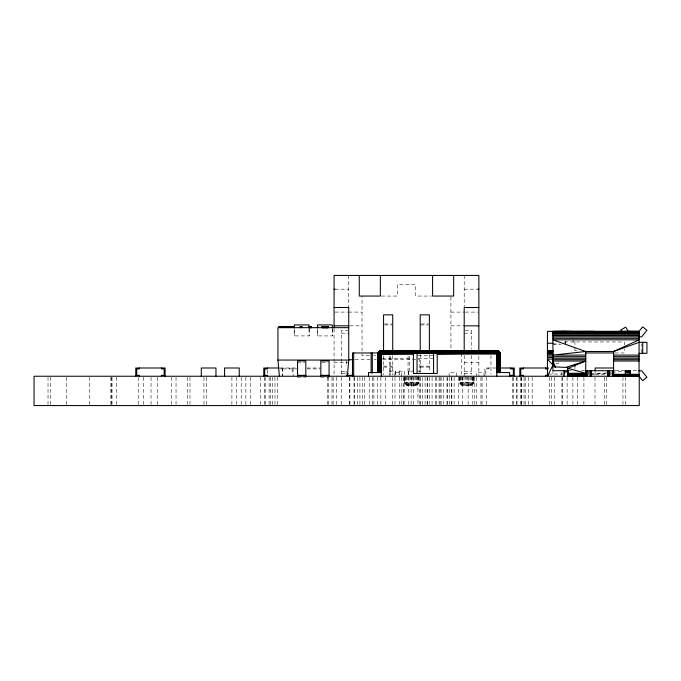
<?xml version="1.0" encoding="UTF-8"?>
<svg xmlns="http://www.w3.org/2000/svg" width="681" height="681" viewBox="0 0 681 681"><rect width="100%" height="100%" fill="white"/><g stroke="black" fill="none" stroke-linecap="round" stroke-linejoin="round"><path stroke-width="0.51" stroke-dasharray="3.4 2.55" d="M630.512 370.745L630.538 374.405L630.487 370.745M641.655 352.332L641.655 344.331M565.749 341.121L565.741 343.198L562.991 341.862M412.363 385.403L412.839 376.235M467.345 385.403L467.821 376.235M562.089 371.843L560.974 375.929M413.137 385.403L414.074 382.654L414.074 376.235M468.119 385.403L469.056 382.654L469.056 376.235M413.861 385.403L415.231 382.654L415.231 376.235M468.843 385.403L470.213 382.654L470.213 376.235M414.508 385.403L416.278 382.654L416.278 376.235M469.498 385.403L471.261 382.654L471.261 376.235M415.078 385.403L417.181 382.654L417.181 376.235M470.06 385.403L472.163 382.654L472.163 376.235M415.538 385.403L417.913 382.654M470.52 385.403L472.895 382.654L472.895 376.235M627.797 372.575L627.797 370.745L624.409 374.405L628.035 370.745L628.035 372.575M415.87 385.403L418.457 382.654L418.457 376.235M470.852 385.403L473.44 382.654L473.44 376.235M416.082 385.403L418.789 382.654M471.065 385.403L473.772 382.654L473.772 376.235M418.789 376.235L418.9 382.654L416.151 385.403L406.983 385.403L404.233 382.654L404.233 376.235M473.882 382.654L471.133 385.403L461.965 385.403L459.215 382.654L473.882 382.654L473.882 376.235M555.798 364.046L559.62 362.632M606.933 372.899L592.334 374.405L606.822 374.405M607.98 372.788L611.104 372.464M612.151 372.354L627.797 370.745M334.992 289.178L348.74 289.178M464.204 289.178L478.862 289.178M381.411 296.056L397.304 296.056L397.304 284.598L415.631 284.598L415.631 296.056L431.533 296.056M334.992 312.094L347.685 312.094M348.74 312.094L362.028 312.094M450.916 312.094L464.204 312.094M465.259 312.094L477.951 312.094M384.578 324.003L391.703 324.003M421.233 324.003L428.366 324.003M384.578 324.922L392.724 324.922M420.22 324.922L428.366 324.922M349.762 325.841L362.028 325.841M450.916 325.841L464.204 325.841M348.74 330.421L341.411 330.421L341.411 374.124M465.251 330.421L471.533 330.421L471.533 349.123M341.411 333.171L348.74 333.171M464.204 333.171L471.533 333.171M552.929 343.905L559.254 343.896M552.929 344.62L561.05 344.62M574.926 350.766L577.003 350.766M614.934 352.962L624.409 352.962L624.409 348.927M369.434 355.618L362.028 355.618L362.028 296.056M373.665 355.618L375.784 355.618M418.108 355.618L436.104 355.618M382.152 358.274L411.758 358.274M418.1 358.274L432.903 358.274M355.039 359.747L369.911 359.747M374.167 359.747L376.287 359.747M382.662 359.747L419.854 359.747L419.854 372.209M334.073 362.496L348.74 362.496M464.204 362.496L478.862 362.496M297.554 362.803L304.773 362.803M321.858 362.803L328.046 362.803M383.565 366.157L392.724 366.157M420.22 366.157L429.379 366.157M383.565 367.076L392.724 367.076M420.22 367.076L429.379 367.076M280.019 367.995L297.418 367.995M307.08 367.995L320.7 367.995M495.913 367.995L484.915 367.995L484.915 376.235M280.206 368.906L282.3 368.906M282.76 368.906L297.418 368.906M307.08 368.906L319.653 368.906M569.001 370.745L571.095 370.745M581.446 370.745L584.69 370.745M615.258 370.745L638.003 370.745M413.861 371.111L408.251 371.111L408.251 374.771M417.521 371.111L423.02 371.111M341.411 371.46L346.646 371.46M464.204 371.46L471.533 371.46M346.535 371.656L346.084 371.656L346.084 375.325M419.854 371.656L420.305 371.656M341.411 373.486L348.74 373.486M464.204 373.486L471.533 373.486M590.572 373.486L613.487 373.486M548.35 374.039L564.66 374.039M588.631 374.405L589.167 374.405M607.852 374.405L610.959 374.405M297.554 377.155L305.803 377.155M320.828 377.155L329.076 377.155M404.233 382.654L418.9 382.654M627.499 370.745L630.078 372.575M630.104 372.575L627.559 370.745L627.499 374.405M462.033 385.403L459.326 382.654L459.326 376.235M407.051 385.403L404.344 382.654L404.344 376.235M462.246 385.403L459.658 382.654L459.658 376.235M407.264 385.403L404.676 382.654L404.676 376.235M462.578 385.403L460.203 382.654L460.203 376.235M407.596 385.403L405.221 382.654L405.221 376.235M463.037 385.403L460.935 382.654L460.935 376.235M408.055 385.403L405.953 382.654L405.953 376.235M463.608 385.403L461.837 382.654L461.837 376.235M408.617 385.403L406.855 382.654L406.855 376.235M464.255 385.403L462.884 382.654L462.884 376.235M409.272 385.403L407.902 382.654L407.902 376.235M464.978 385.403L464.042 382.654L464.042 376.235M409.996 385.403L409.06 382.654L409.06 376.235M465.753 385.403L465.276 376.235M410.771 385.403L410.294 376.235M630.342 370.745L630.402 374.405M630.206 374.405L630.172 370.745L630.087 374.405M629.934 370.745L629.942 374.405M629.772 370.745L629.772 372.575M629.602 370.745L629.602 372.575M629.516 370.745L629.516 372.575M629.201 370.745L629.201 374.405M628.759 370.745L628.844 372.575M628.452 370.745L628.452 374.405M628.291 370.745L628.291 372.575M627.141 370.745L627.141 374.405M627.022 370.745L627.022 372.575M626.75 370.745L626.75 372.575M626.571 370.745L626.571 372.575M626.392 370.745L626.392 372.575M626.077 370.745L626.162 372.575M625.822 370.745L625.805 374.405M625.66 370.745L625.618 374.405M625.516 374.405L625.49 370.745L625.43 374.405M625.328 370.745L625.286 374.405M625.269 377.283L625.269 405.561M625.158 370.745L625.056 372.575M624.409 344.969L624.409 341.964L563.928 341.964L563.928 340.5M622.945 377.283L622.945 405.561M606.643 377.283L606.643 405.561M604.319 377.283L604.319 405.561M595.151 371.656L595.151 373.486M595.007 377.283L595.007 405.561M589.048 371.656L589.048 374.405M588.69 370.745L588.69 374.405M583.906 377.283L583.906 405.561M577.539 377.283L577.539 405.561M574.926 341.147L574.926 351.966M574.926 366.438L574.926 368.787M573.087 339.623L573.087 341.964M572.891 377.283L572.891 405.561M567.128 377.283L567.128 405.561M565.741 341.394L565.69 343.326M565.596 341.641L565.596 343.445M565.332 340.96L565.332 342.756M562.421 377.283L562.421 405.561M561.91 377.283L561.91 405.561M554.283 377.283L554.283 405.561M552.929 370.651L552.929 374.039M551.55 377.283L551.55 405.561M549.627 377.283L549.627 405.561M532.159 377.283L532.159 405.561M528.677 377.283L528.677 405.561M525.179 377.283L525.179 404.514M524.029 377.283L524.029 405.561M521.697 377.283L521.697 405.561M521.237 377.283L521.237 405.561M520.522 377.283L520.522 405.561M517.041 377.283L517.041 405.561M516.581 377.283L516.581 405.561M513.542 377.283L513.542 405.561M512.384 377.283L512.384 405.561M490.958 355.414L490.958 374.158M488.583 367.995L488.583 368.906L485.834 368.906L485.834 374.405M486.711 377.283L486.711 405.561M483.961 376.235L483.961 372.575L476.632 372.575L476.632 376.235M482.054 377.283L482.054 405.561M480.956 377.283L480.956 405.561M478.862 356.206L478.862 376.235M476.3 377.283L476.3 405.561M474.793 377.283L474.793 405.561M472.801 377.283L472.801 405.561M471.533 355.508L471.533 374.124M468.145 377.283L468.145 405.561M466.553 376.235L466.553 385.403M464.204 275.439L464.204 306.884M464.204 355.508L464.204 376.235M462.331 377.283L462.331 405.561M461.641 353.328L461.641 374.158M458.304 377.283L458.304 405.561M456.466 376.235L456.466 372.575L449.137 372.575L449.137 376.235M454.125 377.283L454.125 405.561M451.852 377.283L451.852 405.561M451.682 377.283L451.682 405.561M450.916 297.061L450.916 349.242M449.469 377.283L449.469 405.561M447.196 377.283L447.196 405.561M447.034 377.283L447.034 405.561M443.714 377.283L443.714 405.561M441.092 377.283L441.092 405.561M440.045 377.283L440.045 405.561M439.058 377.283L439.058 405.561M436.436 377.283L436.436 405.561M435.389 377.283L435.389 405.561M432.077 377.283L432.077 405.561M429.745 377.283L429.745 405.561M429.379 354.529L429.379 371.656M427.421 377.283L427.421 405.561M427.123 377.283L427.123 405.561M425.089 377.283L425.089 405.561M422.467 377.283L422.467 405.561M420.441 377.283L420.441 405.561M420.22 354.529L420.22 372.635M419.811 377.283L419.811 405.561M417.913 376.235L417.964 405.561M413.307 377.283L413.307 405.561M411.562 376.235L411.562 385.403M411.128 377.283L411.128 405.561M409.238 356.137L409.238 374.124M408.796 377.283L408.796 405.561M408.362 371.111L408.362 376.235M408.047 356.137L408.047 374.124M404.582 374.771L404.693 371.111L399.083 371.111L399.083 374.771M404.139 377.283L404.139 405.561M403.322 377.283L403.322 405.561M401.816 377.283L401.816 405.561M401.484 376.235L401.484 372.575L394.154 372.575L394.154 376.235M399.636 377.283L399.636 405.561M399.194 371.111L399.194 376.235M395.533 374.771L395.533 371.111L389.924 371.111L389.924 376.235M395.423 371.111L395.423 374.771M394.98 377.283L394.98 405.561M392.724 355.584L392.724 374.89M392.503 377.283L392.503 405.561M390.622 356.137L390.622 374.124M390.034 371.111L390.034 376.235M389.43 356.137L389.43 374.124M385.523 377.283L385.523 405.561M383.565 355.584L383.565 374.89M380.866 377.283L380.866 405.561M377.368 377.283L377.368 405.561M373.886 377.283L373.886 405.561M372.711 377.283L372.711 405.561M369.23 377.283L369.23 405.561M364.573 377.283L364.573 405.561M362.249 377.283L362.249 405.561M359.917 377.283L359.917 405.561M357.593 377.283L357.593 405.561M354.546 377.283L354.546 405.561M354.035 377.283L354.035 405.561M349.889 377.283L349.889 405.561M349.379 377.283L349.379 405.561M348.74 275.439L348.74 306.884M346.535 360.785L346.535 365.978M341.3 377.283L341.3 405.561M336.644 377.283L336.644 405.561M334.073 328.983L334.073 374.141M333.145 377.283L333.145 405.561M332.49 328.702L332.49 335.92L317.414 335.92L317.414 328.702M332.285 328.923L332.285 335.92M331.987 377.283L331.987 405.561M328.489 377.283L328.489 405.561M327.331 377.283L327.331 405.561M317.627 328.923L317.627 335.92M309.242 328.702L309.242 335.92L294.166 335.92L294.166 328.702M309.038 328.923L309.038 335.92M294.371 328.923L294.371 335.92M293.111 367.995L293.111 376.235M292.2 368.906L292.2 374.405M289.451 367.995L289.451 368.906M282.76 367.995L282.76 376.235M282.3 367.995L282.3 376.235M277.295 377.283L277.295 405.561M274.971 377.283L274.971 405.561M272.638 377.283L272.638 405.561M270.314 377.283L270.314 405.561M269.14 377.283L269.14 405.561M267.642 370.055L267.642 376.235M265.198 377.283L265.198 405.561M264.483 377.283L264.483 405.561M260.542 377.283L260.542 405.561M250.523 377.283L250.523 405.561M245.867 377.283L245.867 405.561M241.21 377.283L241.21 405.561M236.554 377.283L236.554 405.561M231.898 377.283L231.898 405.561M206.292 377.283L206.292 405.561M203.968 377.283L203.968 405.561M189.999 377.283L189.999 405.561M187.675 377.283L187.675 405.561M176.038 377.283L176.038 405.561M171.382 377.283L171.382 405.561M157.413 377.283L157.413 405.561M151.037 377.283L151.037 405.561M143.453 377.283L143.453 405.561M138.209 377.283L138.209 405.561M116.672 377.283L116.672 405.561M112.016 377.283L112.016 405.561M111.395 377.283L111.395 405.561M110.858 377.283L110.858 405.561M89.398 377.283L89.398 405.561M66.636 377.283L66.636 405.561M50.343 377.283L50.343 405.561M48.019 377.283L48.019 405.561"/><path stroke-width="1.02" d="M377.708 372.575L377.708 353.669L378.789 351.6L381.326 350.579L497.36 350.621L499.386 351.651L500.407 353.669L500.458 372.575L500.254 353.737L500.033 352.758L499.096 352.571L496.789 353.116L377.861 353.737L377.657 372.575L377.725 353.779L379.419 351.302L498.305 351.268L499.752 352.094L496.789 350.579L380.143 350.792L378.389 353.677L378.057 372.575L378.049 354.248L379.206 351.26M377.836 372.575L377.861 353.737M378.057 372.575L378.057 354.248M379.172 372.575L379.206 353.677L379.938 351.677L381.326 350.681L380.756 350.621M379.657 372.575L379.657 354.248L380.151 352.188L381.326 350.962L498.347 351.013L499.871 352.273L500.458 354.248L500.407 372.575L500.424 353.839L499.003 351.677L496.789 352.12L381.326 352.12L379.504 351.643L378.347 352.12L377.657 354.248L413.401 354.248M380.194 372.575L380.194 354.248L381.326 351.473L496.789 351.473L497.905 354.248L497.922 372.575L498.441 354.248C495.623 349.03 499.233 350.008 499.752 354.248L499.752 372.575M380.756 372.575L380.756 354.248L381.326 352.273L380.892 351.932M500.195 365.45L500.28 372.575L500.254 353.737L437.228 353.328L437.228 373.486L413.401 373.486L413.401 353.328L380.883 353.328C376.644 354.043 378.032 351.064 381.326 352.579L496.789 352.579L498.884 352.077L500.033 352.758M324.241 327.672L324.258 326.752L324.726 327.672M497.36 350.621L496.789 350.681L498.441 352.111L498.943 354.248L498.458 372.575L498.441 354.248M497.905 354.248L497.36 372.575L497.334 354.248L496.789 351.677M497.334 354.248L496.789 372.575L509.618 372.575L509.618 376.235M377.708 354.248L377.725 353.779M347.361 376.235L348.783 360.053L277.95 360.053L277.95 327.672L348.783 327.672M595.151 370.745L595.151 367.995L613.487 367.995L613.59 376.116M378.73 372.575L378.764 353.669L379.811 351.268L381.326 350.621L381.326 376.235M378.1 352.503C377.334 352.792 381.641 352.954 381.181 352.503M497.607 350.681L496.789 350.681L498.305 351.268L499.352 353.669L499.386 372.575M379.079 351.422L381.326 350.681L378.347 352.12L378.942 351.473M638.667 370.745L641.715 370.745L646.95 377.3L642.651 380.73L639.067 376.235L639.067 331.332L642.651 326.846L646.95 330.276L641.715 336.831L552.929 336.84M496.789 354.248L497.309 353.779M500.314 353.328L437.228 353.669M368.498 376.235L368.498 372.575L381.326 372.575L380.756 354.248L381.326 353.839L380.807 353.779M380.194 350.758L379.411 351.132M381.326 351.473L380.696 351.422L497.53 351.013L497.087 351.132M567.937 368.31L585.737 373.29L567.954 373.29L567.937 368.31L585.737 361.024L552.929 361.024L553.066 365.178L554.623 366.863L567.528 367.502L567.954 376.235M585.737 361.024L566.609 367.076M496.789 350.911L497.573 350.749L496.789 350.621L496.789 376.235M381.326 350.911L380.585 351.013L381.326 350.758M380.653 352.324L381.326 352.273M565.758 331.332L552.929 331.46L639.067 331.46L628.12 331.332L625.686 327.118L620.927 329.868L621.77 331.332M571.257 331.332L552.929 331.46L593.798 331.332M334.073 289.178L334.992 289.178M477.951 289.178L478.862 289.178M334.073 307.514L348.74 307.514L348.74 360.377M478.862 307.514L464.204 307.514L464.204 351.038M334.073 325.841L348.74 325.841M464.204 325.841L478.862 325.841M308.621 326.752L311.481 326.752L311.481 327.672M317.729 326.752L317.295 327.672M278.725 327.118L293.392 327.118M639.067 331.332L547.43 331.332L547.43 376.235L552.929 365.11L547.43 359.083L552.929 359.083M552.929 331.826L639.067 331.826M552.929 332.439L639.067 332.439M552.929 333.264L639.067 333.264M552.929 334.286L639.067 334.286M552.929 335.495L639.067 335.495M552.929 338.304L639.067 338.304M547.43 343.25L552.929 343.25M547.43 350.579L552.929 350.579M547.43 350.706L552.929 350.706M547.43 351.073L552.929 351.073M547.43 351.677L552.929 351.677M547.43 352.503L552.929 352.503M378.619 352.962L352.494 352.962L352.494 376.235M585.447 352.962L613.879 352.962M639.067 353.328L646.95 353.328L646.95 342.33L639.067 342.33L613.59 351.498L585.737 351.498L552.929 355.099L585.737 355.099M547.43 353.533L552.929 353.533M437.228 354.248L500.424 353.839M547.43 354.733L552.929 354.733M613.59 355.099L639.067 355.099M547.43 356.086L552.929 356.086M552.929 356.674L585.737 356.674M613.59 356.674L639.067 356.674M547.43 357.542L552.929 357.542M552.929 358.215L585.737 358.215M613.59 358.215L639.067 358.215M552.929 359.67L585.737 359.67M613.59 359.67L639.067 359.67M348.663 359.747L352.911 359.747M613.59 361.024L639.067 361.024M279.159 367.995L263.785 367.995L263.785 376.235M500.101 367.995L514.24 367.995L514.24 376.235M548.239 367.995L519.824 367.995L519.824 376.235M548.239 368.906L545.49 368.906L545.49 367.995M568.635 370.651L552.929 370.745L552.929 331.332M585.558 370.745L614.39 370.745M567.954 371.843L564.66 371.843L564.66 374.039M585.737 374.312L567.954 374.312L567.945 371.315M613.59 374.312L639.067 374.312M567.954 375.137L585.737 375.137M613.59 375.137L639.067 375.137M297.554 375.325L305.803 375.325M320.828 375.325L329.076 375.325M346.535 375.325L353.201 375.325M548.239 375.325L545.49 375.325L545.49 376.235M567.954 375.742L585.737 375.742M613.59 375.742L639.067 375.742M619.012 331.332L639.067 331.46M496.789 352.273L497.462 352.324M496.789 351.277L497.419 351.422L496.943 351.6M555.245 367.042L554.062 366.548M497.232 353.328L381.011 352.903M498.705 351.132L497.922 350.758M380.883 353.328L381.326 353.669M380.245 353.737L380.756 354.248M379.7 353.694L380.194 354.248M379.206 353.677L379.657 354.248M499.335 351.771L500.058 354.248L500.058 372.575M499.726 353.677L500.058 354.248M500.033 353.694L500.28 372.575M552.929 361.024L555.458 367.068L552.963 364.752L552.929 356.997M381.173 351.6L381.326 352.12M277.95 360.053L279.372 376.235M498.943 354.248L498.943 372.575M378.355 354.248L378.364 372.575M642.719 342.33L642.719 353.328M613.572 376.235L613.59 351.498L639.067 339.836L552.929 339.836L585.737 351.498L585.754 376.235L585.754 370.745M613.317 370.745L613.317 376.235M613.164 370.745L613.164 376.235M612.985 370.745L612.985 376.235M612.789 370.745L612.789 376.235M612.577 370.745L612.577 376.235M612.355 370.745L612.355 376.235M609.146 370.745L609.146 376.235M608.925 370.745L608.925 376.235M608.712 370.745L608.712 376.235M608.516 370.745L608.516 376.235M608.337 370.745L608.337 376.235M608.193 370.745L608.193 376.235M608.073 370.745L608.073 376.235M607.98 370.745L607.929 376.235M591.414 376.235L591.346 370.745L591.253 376.235M591.134 370.745L591.134 376.235M590.989 370.745L590.989 376.235M590.81 370.745L590.81 376.235M590.614 370.745L590.614 376.235M590.401 370.745L590.401 376.235M590.18 370.745L590.18 376.235M586.971 370.745L586.971 376.235M586.75 370.745L586.75 376.235M586.537 370.745L586.537 376.235M586.341 370.745L586.341 376.235M586.162 370.745L586.162 376.235M586.018 370.745L585.898 376.235M574.926 364.326L574.926 366.438M563.928 370.745L563.928 376.235M523.493 367.995L523.493 368.906L520.744 368.906L520.744 375.325L523.493 375.325L523.493 376.235M510.571 367.995L510.571 368.906L513.321 368.906L513.321 375.325L510.571 375.325L510.571 376.235M478.862 351.038L478.862 275.439L334.073 275.439L334.073 327.936M453.665 275.439L453.665 296.056L432.588 296.056L432.588 275.439M433.559 353.328L433.559 373.486M429.379 351.353L429.379 314.843L420.22 314.843L420.22 351.353M417.061 353.328L417.061 373.486M392.724 351.353L392.724 314.843L383.565 314.843L383.565 351.353M380.356 275.439L380.356 296.056L359.279 296.056L359.279 275.439M372.311 352.962L372.311 373.069M371.119 352.962L371.119 373.069M353.686 352.962L353.686 376.235M352.928 375.325L352.928 376.235M352.622 375.325L352.622 376.235M332.285 327.919L332.285 324.922L317.627 324.922L317.627 327.919M329.076 376.133L329.076 360.964L320.828 360.964L320.828 376.133M328.182 327.672L328.182 326.752L321.721 326.752L321.721 327.672M328.021 326.752L328.021 327.672M327.919 326.752L327.91 327.672M327.74 326.752L327.706 327.672M327.493 326.752L327.493 327.672M327.306 326.752L327.306 327.672M327.186 326.752L327.186 327.672M326.863 326.752L326.863 327.672M326.701 326.752L326.803 327.672M326.608 326.752L326.565 327.672M326.488 326.752L326.488 327.672M326.327 326.752L326.31 327.672M326.19 326.752L326.19 327.672M326.105 326.752L326.105 327.672M325.858 326.752L325.858 327.672M325.637 326.752L325.629 327.672M325.331 326.752L325.331 327.672M325.229 326.752L325.229 327.672M325.118 326.752L325.075 327.672M324.496 326.752L324.496 327.672M324.028 326.752L324.028 327.672M323.935 326.752L323.935 327.672M323.815 326.752L323.815 327.672M323.662 326.752L323.662 327.672M323.526 326.752L323.526 327.672M323.39 326.752L323.398 327.672M323.271 326.752L323.237 327.672M323.007 326.752L323.007 327.672M322.683 326.752L322.683 327.672M322.428 326.752L322.428 327.672M322.249 326.752L322.249 327.672M322.079 326.752L322.13 327.672M311.234 326.752L311.277 327.672M310.953 326.752L311.004 327.672M310.63 326.752L310.57 327.672M310.272 326.752L310.255 327.672M309.881 326.752L309.915 327.672M309.642 327.672L309.566 326.752L309.489 327.672M309.285 326.752L309.327 327.672M309.208 326.752L309.208 327.672M309.038 327.919L309.038 324.922L294.371 324.922L294.371 327.919M308.893 326.752L308.893 327.672M305.803 376.133L305.803 360.964L297.554 360.964L297.554 376.133M302.466 327.672L302.466 326.752L299.878 326.752L299.878 327.672M301.291 326.752L301.291 327.672M300.474 326.752L300.474 327.672M293.392 327.672L293.392 326.752L278.725 326.752L278.725 327.672M267.454 367.995L267.454 368.906L264.705 368.906L264.705 375.325L267.454 375.325L267.454 376.235M239.227 376.235L239.227 367.995L224.568 367.995L224.568 376.235M215.954 376.235L215.954 367.995L201.295 367.995L201.295 376.235M165.091 376.235L165.091 367.995L135.766 367.995L135.766 376.235M161.431 367.995L161.431 368.906L164.181 368.906L164.181 375.325L161.431 375.325L161.431 376.235M139.435 367.995L139.435 368.906L136.685 368.906L136.685 375.325L139.435 375.325L139.435 376.235M639.238 376.235L34.05 376.235L34.05 405.561L639.238 405.561L639.238 376.235M310.102 327.672L310.119 326.752L310.068 327.672"/></g></svg>
